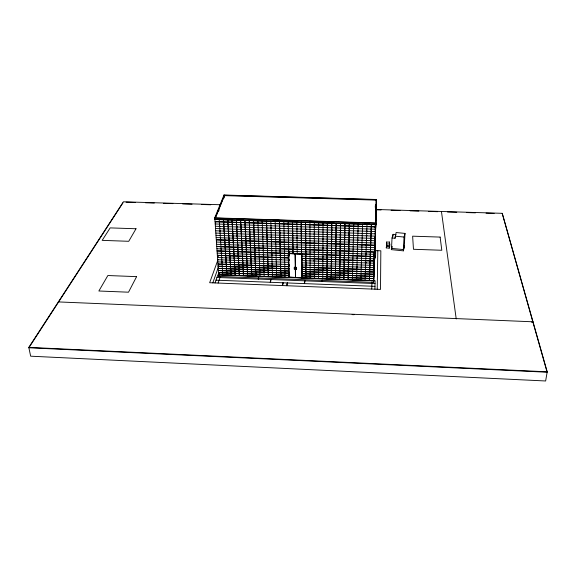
<?xml version="1.0" encoding="UTF-8"?>
<svg xmlns="http://www.w3.org/2000/svg" width="576" height="576" viewBox="0 0 576 576"><rect width="100%" height="100%" fill="white"/><g stroke="black" fill="none" stroke-linecap="round" stroke-linejoin="round"><path stroke-width="0.86" d="M318.557 278.626L318.665 222.739M322.402 274.356L323.258 274.385M322.416 270.007L323.273 269.986M322.43 265.637L323.294 265.608M322.459 256.81L323.33 256.788M322.481 252.36L323.345 252.331M322.495 247.882L323.366 247.853M322.51 243.374L323.381 243.403M322.524 238.838L323.402 238.81M322.546 234.281L323.424 234.252M322.56 229.687L323.438 229.658M322.574 225.072L323.46 225.101M322.769 278.784L323.035 222.876M326.981 278.942L327.355 223.013M327.031 278.95L327.413 223.02M330.854 274.673L331.711 274.651M330.898 270.324L331.754 270.353M330.934 265.946L331.798 265.925M331.02 257.119L331.884 257.09M331.063 252.662L331.934 252.634M331.106 248.184L331.978 248.155M331.142 243.67L332.021 243.698M331.186 239.134L332.064 239.105M331.229 234.569L332.114 234.54M331.272 229.975L332.158 229.946M331.315 225.353L332.201 225.324M331.2 279.108L331.74 223.157M331.25 279.108L331.798 223.157M339.322 274.99L340.186 275.026M339.386 270.641L340.25 270.612M339.458 266.263L340.322 266.234M339.588 257.422L340.459 257.4M339.66 252.965L340.531 252.943M339.725 248.479L340.603 248.458M339.797 243.965L340.675 244.001M339.869 239.429L340.747 239.4M339.934 234.857L340.819 234.828M340.006 230.263L340.891 230.234M340.078 225.634L340.963 225.605M377.222 289.267L377.813 250.697M344.909 223.582L343.879 279.59L344.966 223.582M347.81 275.314L348.667 275.285M347.904 270.958L348.761 270.986M347.99 266.573L348.862 266.551M348.178 257.731L349.049 257.71M348.271 253.267L349.15 253.246M348.372 248.782L349.243 248.753M348.466 244.267L349.344 244.238M348.559 239.724L349.445 239.695M348.66 235.152L349.538 235.123M348.754 230.551L349.639 230.522M348.854 225.922L349.74 225.95M349.308 223.718L348.113 279.749L349.366 223.718M375.754 224.064L375.602 229.226L215.251 223.97L215.827 222.538M375.862 221.09L376.171 204.473L375.826 213.379M375.847 223.078L376.236 204.653M375.984 224.647L376.524 199.498L224.006 195.019L214.625 218.102L214.718 219.478L375.984 224.647L376.042 223.006L214.726 217.858L214.718 219.478M374.926 289.181L375.098 280.771L301.774 278.006L301.212 222.178M375.552 258.005L375.703 250.625M374.256 255.348L374.263 254.873M219.132 272.93L218.542 274.615L218.664 276.43L373.666 282.377L374.04 267.206M374.119 265.428L374.213 258.61M374.263 256.363L374.623 256.81L374.17 256.975L374.299 252.814L374.184 256.37M374.292 256.154L374.335 253.85M374.71 238.745L374.717 238.399M375.372 207.338L375.437 205.488M374.501 253.332L374.105 267.624L301.666 264.967L301.543 266.098M374.364 260.993L301.601 258.365L374.364 261.014L374.616 252.9M374.681 250.128L374.882 237.96M374.551 258.876L374.724 259.344L374.818 256.543L217.087 250.934L374.818 256.543M374.63 256.536L374.17 256.896M374.659 252.778L374.623 254.318L216.936 248.724M375.062 238.118L374.71 252.072L216.785 246.535L374.71 252.043M375.271 228.427L375.343 225.137M375.307 224.921L375.314 224.474M375.278 233.417L375.444 224.05L375.257 231.257M375.466 223.387L375.991 199.706L375.962 200.376M374.803 257.407L374.155 257.789M375.214 237.866L375.156 240.739L216.022 235.325M375.278 236.923L375.516 224.05M376.027 207.583L375.84 216.367L376.2 204.48M352.346 279.914L353.765 223.862M373.586 272.39L373.579 272.822M373.81 267.718L373.579 270.288L373.651 267.206M373.709 270.295L373.781 267.214M373.918 267.66L373.615 280.75L218.678 274.838L214.906 219.406L375.811 224.568L373.615 280.75L375.739 224.172M374.134 260.15L374.17 258.797M374.148 257.846L374.602 257.594M375.307 207.36L375.35 205.567M356.306 275.63L357.17 275.666M356.429 271.274L357.293 271.246M356.544 266.89L357.415 266.861M356.782 258.041L357.66 258.012M356.904 253.577L357.782 253.548M357.026 249.084L357.905 249.055M357.149 244.562L358.027 244.591M357.271 240.019L358.157 239.99M357.394 235.44L358.279 235.411M357.516 230.839L358.409 230.81M357.646 226.202L358.531 226.231M356.587 280.073L358.171 224.006M371.758 289.058L371.952 281.887M360.835 280.238L362.585 224.143M364.824 275.954L365.688 275.926M364.968 271.591L365.832 271.62M365.112 267.206L365.983 267.178M365.407 258.35L366.278 258.322M365.551 253.879L366.43 253.858M365.702 249.386L366.581 249.358M365.846 244.865L366.732 244.894M365.998 240.314L366.883 240.286M366.149 235.735L367.034 235.706M366.3 231.127L367.193 231.098M366.451 226.49L367.344 226.519M365.083 280.397L366.998 224.287M371.362 224.424L369.338 280.562L371.419 224.431M374.126 253.858L374.148 253.21M373.579 270.288L373.68 267.71M374.674 243.029L374.868 238.032L374.681 245.304L374.911 237.83M375.257 227.995L375.401 224.366L375.984 224.395M374.098 260.244L374.321 252.878M373.781 272.693L373.982 267.264M374.105 264.168L374.522 252.842M374.674 249.48L375.098 237.888L374.89 247.558L216.482 242.057M375.264 234.655L375.674 224.064L375.422 233.849L215.561 228.535M375.854 219.478L376.063 211.45M376.466 201.06L376.524 199.498M375.84 220.673L375.898 219.132M373.666 282.377L373.738 280.534L218.542 274.615M374.177 257.53L374.602 257.674M389.714 245.995L386.762 245.988L386.474 244.109L386.575 242.05L389.52 242.05L389.722 246.326L389.189 248.177L386.258 247.874L386.719 244.591M386.762 245.988L386.575 242.05M389.189 248.177L389.822 244.274M389.455 243.425L389.52 242.05M403.351 250.855L404.381 245.822L403.351 250.855L391.342 249.631L391.932 246.485M396.022 234.619L393.077 234.331L392.033 237.967L391.507 248.357L392.033 246.499M392.969 236.405L393.077 234.331M392.033 237.967L394.999 238.262L396.13 232.538L405.007 233.402L404.28 245.837L403.33 249.552L404.057 237.046L405.007 233.402M441.482 211.802L456.228 318.974M375.948 209.477L502.214 213.322L532.944 322.193L531.518 322.128M322.027 281.498L322.207 280.13M321.818 281.491L321.998 280.123M532.944 322.193L533.002 321.804L58.334 301.918L58.399 302.292M304.308 283.608L304.769 280.836M304.524 283.615L304.985 280.843M502.214 213.322L547.2 371.815L545.638 380.981L30.65 356.191L28.8 347.371L123.394 201.794L220.565 204.746M302.306 278.028L302.054 253.598L288.209 253.109L288.691 277.51M301.745 277.654L289.274 277.178M302.054 254.074L288.223 253.584M295.546 277.416L295.193 253.699M296.179 267.25L296.316 269.309L296.1 267.35M295.466 277.416L295.106 253.692M294.3 267.286L294.314 269.237L294.545 267.437M294.545 267.25L294.329 267.653L294.386 267.178M289.224 277.531L288.166 221.76M287.23 282.946L286.668 285.732L282.593 285.574L283.183 282.787M287.446 282.953L286.884 285.739L380.506 289.397L380.837 250.805L374.465 250.582M282.967 282.78L282.384 285.566L209.657 282.722L218.095 259.438M288.756 253.606L288.835 253.123M270.216 282.283L270.864 279.533M270.425 282.29L271.073 279.54M258.214 279.05L258.574 277.69M258.422 279.058L258.782 277.697M391.342 249.631L391.867 247.745M394.999 238.262L395.345 237.046M386.258 247.874L386.806 246.031M218.095 283.054L220.392 276.386M218.678 274.838L219.233 273.254M218.664 276.43L219.254 274.738M215.035 282.931L217.901 274.766M289.03 268.884L218.131 266.249L218.671 264.686M212.818 282.845L218.736 266.206M217.534 257.551L218.088 256.039L217.534 257.522L288.857 260.136M215.287 218.268L224.453 195.631L375.977 200.088M218.405 211.694L219.067 210.06M223.862 198.173L224.51 196.574M215.266 217.872L224.431 195.257L224.489 196.243M122.962 202.838L28.879 347.767L547.128 372.226L533.182 323.028M301.594 274.277L301.601 275.378M289.296 274.954L289.21 273.744L289.13 274.946M301.428 256.774L301.522 255.542M288.907 264.557L288.95 265.716M288.936 256.327L288.85 255.096M288.77 256.32L288.929 255.11M386.856 243.929L389.815 243.929M376.524 199.721L223.913 195.242L223.978 196.229M126.079 202.19L135.209 202.471M145.476 202.781L154.296 203.054M163.498 203.335L172.894 203.616M182.628 203.918L192.046 204.199M201.593 204.494L210.758 204.775M375.926 209.808L381.06 209.959M391.118 210.269L400.054 210.542M410.098 210.845L418.86 211.111M428.508 211.406L437.674 211.687M447.523 211.99L456.754 212.27M466.538 212.566L475.445 212.839M486.05 213.163L494.158 213.408M214.625 218.102L376.034 223.258M218.88 218.383L225.533 218.592M237.377 218.974L243.713 219.175M255.607 219.557L261.9 219.758M273.103 220.111L279.619 220.32M291.478 220.702L297.878 220.903M309.866 221.285L315.547 221.472M327.629 221.854L334.001 222.062M345.478 222.422L351.893 222.631M363.996 223.02L369.288 223.186M214.819 219.233L215.359 219.247M254.11 222.862L253.238 222.833M262.721 223.135L261.842 223.106M271.346 223.416L270.475 223.387M279.115 223.668L279.994 223.697M287.777 223.949L288.655 223.978M296.453 224.23L297.331 224.258M219.254 226.296L220.111 226.267M254.297 227.448L253.433 227.419M262.886 227.729L262.015 227.7M270.612 227.988L271.49 228.017M279.23 228.269L280.102 228.24M287.863 228.55L288.742 228.521M314.741 229.435L313.862 229.406M215.41 226.253L375.516 231.545M220.414 230.875L219.557 230.846M228.91 231.163L228.046 231.134M236.556 231.415L237.42 231.386M245.081 231.696L245.945 231.667M271.627 232.582L270.756 232.553M280.217 232.87L279.346 232.841M287.957 233.129L288.828 233.1M296.575 233.417L297.454 233.388M314.748 234.022L313.87 233.993M215.719 230.803L375.336 236.153M215.87 233.071L375.242 238.45M219.852 235.368L220.702 235.339M228.319 235.656L229.176 235.627M254.686 236.549L253.822 236.52M262.354 236.808L263.218 236.779M270.9 237.096L271.764 237.067M288.914 237.708L288.043 237.672M297.511 237.996L296.64 237.967M305.251 238.255L306.122 238.226M374.522 240.847L374.911 240.862M216.18 237.578L375.062 243.014M220.147 239.861L220.997 239.89M228.586 240.156L229.442 240.185M246.377 240.761L245.52 240.732M254.873 241.056L254.009 241.027M262.519 241.315L263.383 241.344M289.001 242.222L288.13 242.194M296.705 242.489L297.569 242.518M314.762 243.108L313.891 243.079M229.709 244.656L228.852 244.62M237.29 244.915L238.14 244.886M255.06 245.534L254.203 245.506M263.542 245.83L262.685 245.801M271.181 246.096L272.038 246.067M289.087 246.722L288.223 246.686M296.762 246.989L297.634 246.96M314.77 247.615L313.906 247.579M216.634 244.282L374.803 249.818M221.58 248.803L220.73 248.767M229.118 249.062L229.968 249.041M246.809 249.689L245.952 249.66M254.39 249.955L255.247 249.934M272.182 250.589L271.318 250.553M279.806 250.855L280.663 250.826M297.691 251.489L296.827 251.453M305.359 251.755L306.223 251.726M373.817 255.456L375.602 255.521M288.662 254.275L289.519 254.304L288.662 254.333M221.018 253.181L221.861 253.217M229.385 253.483L230.227 253.454M238.615 253.814L237.766 253.786M246.168 254.081L247.018 254.117M254.585 254.383L255.434 254.362M263.866 254.714L263.009 254.686M271.454 254.988L272.311 254.959M289.253 255.622L288.396 255.593M314.784 256.536L313.92 256.507M217.238 253.138L288.77 255.722M301.572 256.154L374.45 258.79M374.551 258.955L374.112 258.898M374.105 259.042L374.544 259.056M374.098 259.128L374.544 259.142M301.622 260.575L374.278 263.239M217.685 259.711L288.9 262.339M301.644 262.771L374.191 265.45M221.587 261.929L222.43 261.907M238.241 262.541L239.083 262.519M255.802 263.189L254.959 263.16M263.333 263.462L264.182 263.441M272.585 263.801L271.735 263.772M280.145 264.082L280.994 264.06M314.798 265.356L313.942 265.32M217.829 261.886L288.943 264.528M301.694 267.149L374.018 269.827L301.694 267.178M294.574 268.481L294.35 268.956L294.401 268.481M231.005 266.609L230.17 266.573M238.478 266.882L239.321 266.918M247.644 267.228L246.802 267.192M255.139 267.502L255.989 267.538M271.865 268.128L272.714 268.157M288.655 268.754L289.505 268.783L218.124 266.22M306.36 269.41L305.503 269.381M373.932 272.016L301.716 269.33L373.932 272.045M289.066 271.03L218.275 268.38L289.066 271.058M222.156 270.576L222.991 270.605M231.264 270.922L230.429 270.886M238.709 271.202L239.551 271.231M247.853 271.541L247.01 271.512M255.326 271.829L256.169 271.858M264.499 272.174L263.657 272.138M272.002 272.455L272.851 272.484M281.21 272.801L280.361 272.772M288.742 273.082L289.591 273.118L218.419 270.526L289.109 273.218M305.539 273.715L306.389 273.751M314.813 274.068L313.963 274.032M289.152 275.35L218.563 272.671L289.152 275.378M289.217 277.25L301.774 277.733M218.714 274.81L289.195 277.502M216.95 277.459L375.041 283.543M216 280.181L374.983 286.344M352.102 314.604L354.06 314.69M28.8 347.371L547.2 371.815M395.107 236.167L404.057 237.046M386.359 245.822L389.29 246.118M391.399 248.364L403.423 249.588M218.959 221.724L219.823 221.753M220.435 244.332L221.285 244.303M221.875 266.263L222.71 266.299M219.218 219.55L222.775 274.968M226.951 275.126L223.495 219.686L226.901 275.126M224.006 195.019L224.086 196.337M228.37 222.026L227.498 221.998M228.636 226.548L227.779 226.577M230.746 262.21L229.91 262.238M227.779 219.823L231.077 275.285M227.722 219.823L231.026 275.285M232.063 219.96L235.21 275.443L232.013 219.96M236.066 222.278L236.93 222.307M236.311 226.858L237.175 226.829M236.801 235.944L237.658 235.915M237.046 240.444L237.902 240.473M237.528 249.365L238.378 249.336M240.653 220.234L243.482 275.76L240.595 220.234M245.513 222.581L244.642 222.552M245.729 227.11L244.865 227.138M246.161 236.203L245.304 236.232M246.593 245.182L245.736 245.21M247.435 262.822L246.593 262.85M244.951 220.37L247.622 275.918L244.894 220.37M254.491 231.955L253.627 231.984M255.917 276.235L253.562 220.651L255.866 276.228M257.875 220.788L260.021 276.386M262.181 232.272L263.052 232.236M262.85 250.258L263.7 250.229M263.498 267.811L264.341 267.847M262.188 220.925L264.175 276.545M268.387 276.71L266.508 221.062L268.337 276.703M271.901 241.639L271.037 241.61M270.828 221.206L272.498 276.869M275.155 221.342L276.667 277.027M279.461 237.384L280.332 237.355M279.576 241.906L280.447 241.934M279.691 246.391L280.555 246.362M279.922 255.29L280.778 255.262M280.253 268.438L281.102 268.466M280.894 277.186L279.49 221.479L280.836 277.186M283.824 221.623L285.012 277.344M289.166 251.129L288.31 251.158M289.188 252.943L289.145 255.06M289.426 264.37L288.569 264.391M289.015 252.958L289.03 254.837M288.842 252.792L288.922 254.664M289.116 264.521L289.116 265.723M293.033 253.634L292.507 221.897L292.982 253.634M296.856 222.041L297.238 253.786M296.51 228.838L297.389 228.802M296.294 267.458L296.316 269.309M301.154 222.178L301.766 278.05M302.414 258.97L302.422 260.755M306.022 224.539L305.143 224.51M306.058 229.09L305.179 229.118M306.094 233.676L305.215 233.705M306.158 242.813L305.287 242.784M306.194 247.255L305.323 247.284M306.259 256.176L305.395 256.205M306.324 264.989L305.467 265.01M306 278.143L305.568 222.314L305.95 278.143M309.931 222.458L310.147 278.302M314.294 222.595L314.352 278.46M313.848 224.791L314.734 224.82M313.884 238.55L314.755 238.522M313.913 252.058L314.777 252.029M313.949 269.69L314.806 269.726M322.445 261.18L323.309 261.266L322.445 261.18M330.977 261.49L331.841 261.576L330.977 261.49M336.125 223.301L335.419 279.266L336.182 223.301M339.523 261.799L340.387 261.886L339.523 261.799M340.517 223.438L339.646 279.425L340.574 223.438M348.084 262.109L348.955 262.195L348.084 262.109M356.666 262.418L357.53 262.512L356.666 262.418M365.263 262.735L366.127 262.822L365.263 262.735M296.41 268.322L296.143 269.021L296.41 268.322M136.606 276.638L128.513 292.198L98.863 291.002L107.863 275.53L136.606 276.638M136.015 228.758L128.743 241.294L102.168 240.372L110.167 227.894L136.015 228.758M375.696 226.872L215.093 221.681L375.696 226.901M440.136 237.089L412.632 236.174L413.467 249.278L441.806 250.258L440.136 237.089M374.976 245.261L216.331 239.818L374.976 245.29M288.814 257.904L217.382 255.334L288.814 257.933M222.142 257.544L221.299 257.515L222.149 257.602M230.486 257.846L229.644 257.818L230.486 257.846M238.853 258.149L238.003 258.12L238.853 258.149M247.226 258.451L246.377 258.422L247.226 258.509M255.614 258.761L254.765 258.725L255.614 258.761M264.024 259.063L263.174 259.034L264.024 259.063M272.448 259.366L271.591 259.337L272.448 259.423M280.886 259.675L280.03 259.646L280.886 259.675M289.339 259.978L288.482 259.949L289.339 260.035M306.295 260.597L305.431 260.561L306.295 260.654M314.791 260.906L313.934 260.87L314.791 260.906M288.986 266.681L217.98 264.053L288.986 266.71M373.846 274.205L301.738 271.505L373.846 274.234M373.759 276.386L301.759 273.672L373.759 276.415M373.68 278.561L301.788 275.832L373.673 278.582M239.342 275.602L236.354 220.097L239.292 275.594M251.77 276.077L249.257 220.514L251.719 276.07"/></g></svg>
